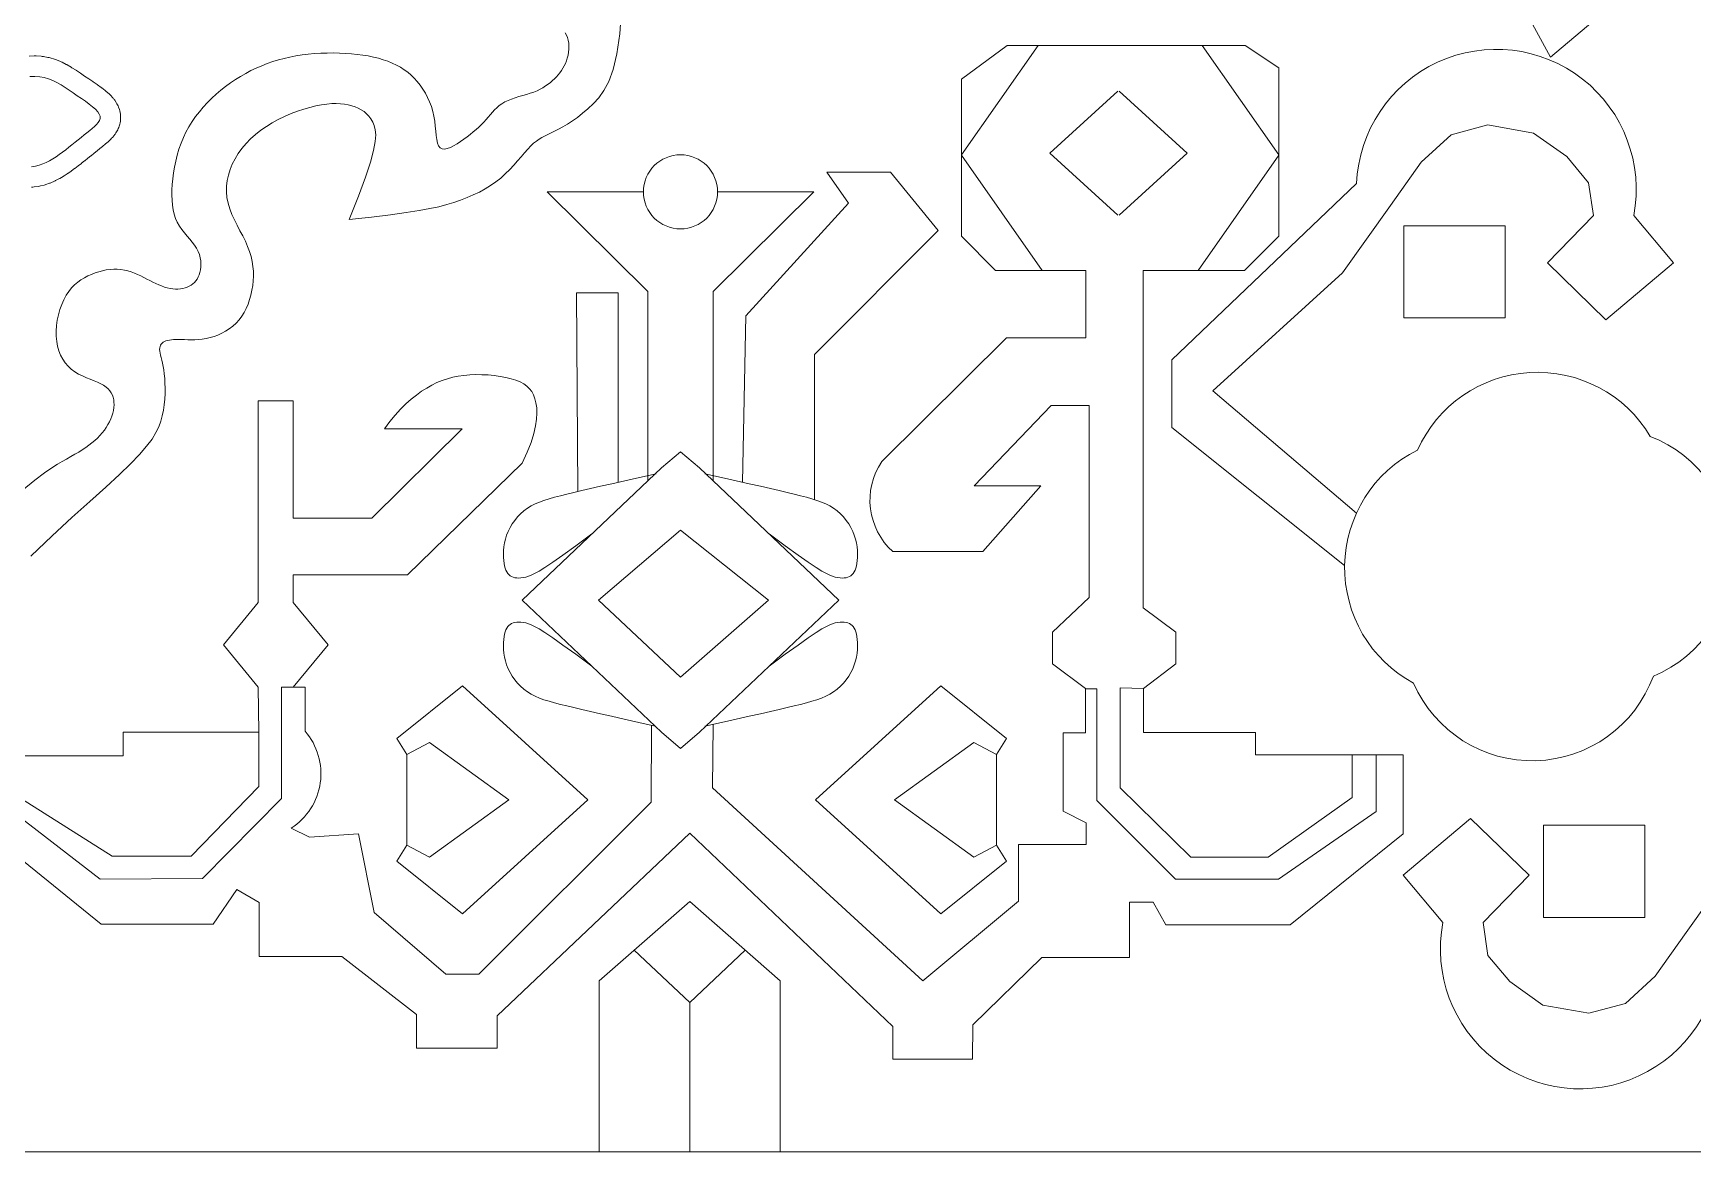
# Model space of a CAD drawing. Header units: inches. Extents: x -813 to 82, y -70 to 268.
# Drawn here: x -65.69 to -42.58, y 123.94 to 139.52 of the extents above; entities that cross this region are included whole.
import ezdxf

# ---------------------------------------------------------------- set-up
doc = ezdxf.new("R2010")
doc.units = ezdxf.units.IN
doc.header["$MEASUREMENT"] = 0
for name, color, linetype, lineweight, true_color in [('Blue', 7, 'Continuous', 0, 0x1081b2), ('Brown', 7, 'Continuous', 0, 0x653e10), ('Cream', 7, 'Continuous', 0, 0xbdbc8f), ('Grey', 7, 'Continuous', 0, 0x58676a), ('Layak Architect', 1, 'Continuous', 5, 0xff0000), ('Pink', 7, 'Continuous', 0, 0xf3b0d0), ('White', 7, 'Continuous', 0, 0xffffff)]:
    doc.layers.add(name, color=color, linetype=linetype, lineweight=lineweight, true_color=true_color)
doc.layers.add('Rugs', color=201, linetype='Continuous')

# ---------------------------------------------------------------- blocks, each defined once
blk = doc.blocks.new('C3')
at = {"layer": 'Blue'}
blk.add_line((1147.89, 2607.13), (1122.32, 2580.03), dxfattribs=at)
for points in [[(1106.34, 3073.87), (1061.34, 3073.87), (1061.34, 3024.35), (1106.34, 3024.35)], [(813.41, 3005.64), (768.41, 3005.64), (768.41, 2956.12), (813.41, 2956.12)]]:
    blk.add_lwpolyline(points, close=True, dxfattribs=at)
for points in [[(732.81, 2850.24), (702.48, 2817)], [(732.81, 2850.24), (763.15, 2817)], [(732.81, 2783.16), (702.48, 2816.4)], [(732.81, 2783.16), (763.15, 2816.4)], [(902.14, 2668.11), (831.18, 2668.11), (770.7, 2728.5), (742.07, 2705.22), (742.07, 2674.21), (757.23, 2684.79), (812.43, 2634.59), (893.71, 2633.01)], [(951.25, 2645.71), (988.95, 2602.63), (951.25, 2562.55), (917.13, 2602.63), (951.25, 2645.71)], [(1220.92, 2562.89), (1137.3, 2562.89), (1098.66, 2607.13)]]:
    blk.add_lwpolyline(points, dxfattribs=at)
blk.add_lwpolyline([(749.45, 2285.52, 0.033999), (749.36, 2286.87), (749.11, 2288.8, 0.029168), (748.89, 2289.94), (748.43, 2291.75, 0.022088), (748.18, 2292.6), (747.57, 2294.34, 0.01868), (747.3, 2295.03), (746.56, 2296.72, 0.016254), (746.28, 2297.31), (745.43, 2298.96, 0.013719), (745.17, 2299.44), (744.22, 2301.05, 0.011177), (743.98, 2301.43), (742.96, 2303.01, 0.008694), (742.76, 2303.3), (741.67, 2304.87, 0.006296), (741.52, 2305.07), (740.38, 2306.62, 0.003989), (740.28, 2306.75), (739.1, 2308.3, 0.002077), (739.05, 2308.36), (737.85, 2309.91, 0.001492), (737.81, 2309.96), (736.6, 2311.5, 0.001257), (736.57, 2311.54), (735.36, 2313.06, 0.001042), (735.33, 2313.1), (734.13, 2314.6, 0.000839), (734.11, 2314.63), (732.92, 2316.1, 0.000642), (732.9, 2316.12), (731.74, 2317.55, 0.000442), (731.73, 2317.57), (730.61, 2318.95), (729.52, 2320.29, 0.001024), (729.49, 2320.32), (728.46, 2321.57, 0.006385), (728.29, 2321.77), (727.3, 2322.92, 0.014467), (726.91, 2323.35), (725.94, 2324.34, 0.025543), (725.19, 2325.04), (724.23, 2325.85, 0.041072), (722.89, 2326.79), (721.92, 2327.37, 0.060896), (719.69, 2328.34), (718.7, 2328.63, 0.078182), (715.62, 2329.05), (714.59, 2329.03, 0.079892), (711.47, 2328.45), (710.38, 2328.07, 0.06296), (708.14, 2326.94), (707, 2326.17, 0.039078), (705.78, 2325.2), (704.57, 2324.08, 0.023897), (703.9, 2323.4), (702.65, 2321.99, 0.015107), (702.26, 2321.52), (700.97, 2319.88, 0.009586), (700.74, 2319.57), (699.41, 2317.75, 0.005772), (699.28, 2317.56), (697.94, 2315.61, 0.002846), (697.87, 2315.52), (696.51, 2313.5, 0.000323), (696.51, 2313.49), (695.15, 2311.48), (693.81, 2309.5, 0.001791), (693.77, 2309.45), (692.46, 2307.48, 0.005914), (692.33, 2307.28), (691.08, 2305.32, 0.01027), (690.87, 2304.96), (689.73, 2302.99, 0.014823), (689.45, 2302.47), (688.44, 2300.46, 0.019434), (688.12, 2299.75), (687.27, 2297.68, 0.02381), (686.96, 2296.79), (686.32, 2294.65, 0.027493), (686.06, 2293.58), (685.65, 2291.36, 0.028895), (685.5, 2290.21), (685.35, 2287.88, 0.025128), (685.33, 2286.87), (685.41, 2284.44, 0.020501)], format="xyb", dxfattribs=at)
at = {"layer": 'Brown'}
for points in [[(897.66, 2280.95), (892.64, 2287.14), (889.07, 2291.84), (886.59, 2295.41), (884.87, 2298.19), (883.55, 2300.52), (882.34, 2302.68), (881.17, 2304.75), (880.04, 2306.71), (878.93, 2308.58), (877.83, 2310.34), (876.72, 2312.01), (875.6, 2313.59), (874.46, 2315.08), (873.27, 2316.47), (872.06, 2317.77), (870.8, 2318.98), (869.52, 2320.1), (868.21, 2321.12), (866.88, 2322.04), (865.52, 2322.87), (864.14, 2323.61), (862.75, 2324.24), (861.35, 2324.78), (859.95, 2325.21), (858.57, 2325.53), (857.2, 2325.75), (855.87, 2325.85), (854.58, 2325.83), (853.34, 2325.7), (852.17, 2325.44), (851.05, 2325.05), (849.99, 2324.51), (848.99, 2323.83), (848.04, 2322.98), (847.15, 2321.97), (846.31, 2320.77), (845.53, 2319.38), (844.8, 2317.81), (844.08, 2316.08), (843.35, 2314.24), (842.58, 2312.34), (841.74, 2310.42), (840.79, 2308.52), (839.71, 2306.69), (838.46, 2304.98), (837.01, 2303.42), (835.38, 2302.03), (833.57, 2300.81), (831.6, 2299.77), (829.49, 2298.93), (827.23, 2298.28), (824.85, 2297.83), (822.36, 2297.59), (819.77, 2297.57), (817.12, 2297.76), (814.45, 2298.14), (811.81, 2298.69), (809.24, 2299.42), (806.77, 2300.29), (804.45, 2301.31), (802.32, 2302.46), (800.42, 2303.72), (798.73, 2305.09), (797.23, 2306.55), (795.92, 2308.09), (794.76, 2309.7), (793.75, 2311.37), (792.86, 2313.1), (792.08, 2314.86), (791.4, 2316.64), (790.81, 2318.45), (790.32, 2320.27), (789.94, 2322.09), (789.69, 2323.9), (789.55, 2325.7), (789.55, 2327.47), (789.69, 2329.21), (789.96, 2330.91), (790.37, 2332.57), (790.88, 2334.2), (791.48, 2335.8), (792.14, 2337.36), (792.86, 2338.9), (793.6, 2340.42), (794.36, 2341.92), (795.11, 2343.4), (795.83, 2344.86), (796.52, 2346.3), (797.17, 2347.72), (797.75, 2349.13), (798.26, 2350.51), (798.68, 2351.87), (799, 2353.21), (799.21, 2354.53), (799.31, 2355.82), (799.31, 2357.08), (799.2, 2358.3), (799.01, 2359.47), (798.72, 2360.59), (798.34, 2361.64), (797.88, 2362.64), (797.35, 2363.56), (796.73, 2364.41), (796.02, 2365.18), (795.23, 2365.87), (794.35, 2366.48), (793.37, 2367.01), (792.29, 2367.46), (791.11, 2367.82), (789.83, 2368.09), (788.45, 2368.25), (787.01, 2368.3), (785.52, 2368.21), (783.98, 2367.97), (782.43, 2367.57), (780.88, 2366.99), (779.35, 2366.22), (777.85, 2365.24), (776.36, 2364.11), (774.86, 2362.87), (773.34, 2361.57), (771.78, 2360.26), (770.15, 2358.99), (768.45, 2357.81), (766.64, 2356.78), (764.71, 2355.93), (762.67, 2355.26), (760.51, 2354.75), (758.24, 2354.41), (755.86, 2354.2), (753.38, 2354.13), (750.8, 2354.18), (748.12, 2354.34), (745.35, 2354.6), (742.51, 2354.96), (739.62, 2355.43), (736.7, 2356.02), (733.78, 2356.74), (730.89, 2357.59), (728.03, 2358.58), (725.24, 2359.72), (722.54, 2361.01), (719.92, 2362.45), (717.39, 2364.02), (714.95, 2365.72), (712.6, 2367.54), (710.33, 2369.46), (708.15, 2371.49), (706.05, 2373.59), (704.03, 2375.78), (702.1, 2378.04), (700.27, 2380.37), (698.52, 2382.76), (696.87, 2385.2), (695.31, 2387.68), (693.85, 2390.21), (692.5, 2392.78), (691.25, 2395.38), (690.1, 2398.01), (689.05, 2400.67), (688.11, 2403.39), (687.26, 2406.14), (686.51, 2408.95), (685.86, 2411.81), (685.31, 2414.74), (684.85, 2417.72), (684.48, 2420.75), (684.2, 2423.81), (684.01, 2426.88), (683.91, 2429.95), (683.88, 2433), (683.94, 2436.01), (684.07, 2438.97), (684.27, 2441.86), (684.55, 2444.67), (684.91, 2447.4), (685.35, 2450.04), (685.87, 2452.6), (686.48, 2455.06), (687.17, 2457.41), (687.96, 2459.67), (688.83, 2461.81), (689.8, 2463.84), (690.87, 2465.77), (692.05, 2467.61), (693.34, 2469.35), (694.74, 2471), (696.26, 2472.56), (697.9, 2474.04), (699.67, 2475.45), (701.55, 2476.76), (703.55, 2477.98), (705.64, 2479.08), (707.83, 2480.06), (710.09, 2480.91), (712.43, 2481.61), (714.82, 2482.16), (717.27, 2482.56), (719.69, 2482.84), (722.04, 2483.06), (724.25, 2483.27), (726.24, 2483.53), (727.96, 2483.89), (729.33, 2484.41), (730.29, 2485.14), (730.81, 2486.11), (730.9, 2487.3), (730.64, 2488.67), (730.08, 2490.18), (729.28, 2491.79), (728.3, 2493.46), (727.2, 2495.13), (726.03, 2496.78), (724.84, 2498.37), (723.66, 2499.9), (722.46, 2501.35), (721.27, 2502.74), (720.07, 2504.07), (718.86, 2505.33), (717.65, 2506.52), (716.44, 2507.65), (715.23, 2508.72), (714.03, 2509.75), (712.86, 2510.78), (711.72, 2511.82), (710.63, 2512.92), (709.61, 2514.1), (708.67, 2515.38), (707.82, 2516.8), (707.06, 2518.38), (706.4, 2520.08), (705.79, 2521.87), (705.22, 2523.72), (704.68, 2525.59), (704.14, 2527.45), (703.58, 2529.25), (702.98, 2530.97), (702.32, 2532.57), (701.6, 2534.06), (700.84, 2535.44), (700.02, 2536.73), (699.18, 2537.92), (698.29, 2539.05), (697.38, 2540.1), (696.45, 2541.09), (695.5, 2542.03), (694.53, 2542.91), (693.52, 2543.74), (692.48, 2544.51), (691.38, 2545.21), (690.23, 2545.85), (689.02, 2546.42), (687.73, 2546.92), (686.36, 2547.34), (684.94, 2547.68), (683.48, 2547.93), (682.01, 2548.07), (680.54, 2548.09), (679.09, 2548), (677.7, 2547.77), (676.37, 2547.4), (675.13, 2546.89), (673.98, 2546.21)], [(961.61, 3108.46), (1023.27, 3180.81), (1080.89, 3117.39), (1113.79, 3094.02), (1135.04, 3078.92), (1148.38, 3064.36), (1153.19, 3046.47), (1149.21, 3024.06), (1137.73, 3007.8), (1124.9, 2997.17), (1108.9, 2994.86)], [(763.35, 3048.67), (786.48, 3026.2), (814.27, 3054.82), (786.48, 3087.84), (763.35, 3068.37)], [(908.82, 2932.92), (848.99, 2862.72), (791.36, 2926.13), (758.46, 2949.51), (737.21, 2964.61), (723.87, 2979.17), (719.07, 2997.06), (723.04, 3019.46), (734.52, 3035.73), (747.35, 3046.35), (763.35, 3048.67)], [(1108.9, 2994.86), (1085.77, 3017.32), (1057.98, 2988.7), (1085.77, 2955.68), (1108.9, 2975.15)], [(662.2, 2573.82), (674.46, 2572.92), (684.23, 2571.53), (691.88, 2569.72), (697.77, 2567.59), (702.29, 2565.21), (705.78, 2562.67), (708.62, 2560.05), (711.12, 2557.42), (713.35, 2554.83), (715.34, 2552.28), (717.09, 2549.81), (718.62, 2547.44), (719.96, 2545.18), (721.12, 2543.07), (722.12, 2541.13), (722.98, 2539.37), (723.75, 2537.76), (724.48, 2536.27), (725.22, 2534.87), (726.02, 2533.53), (726.94, 2532.2), (728.02, 2530.87), (729.32, 2529.48), (730.87, 2528.01), (732.63, 2526.46), (734.57, 2524.8), (736.62, 2523.04), (738.74, 2521.17), (740.88, 2519.18), (742.98, 2517.05), (745, 2514.79), (746.9, 2512.39), (748.67, 2509.84), (750.31, 2507.16), (751.85, 2504.35), (753.27, 2501.41), (754.59, 2498.34), (755.82, 2495.16), (756.96, 2491.86), (758.01, 2488.41), (759.01, 2484.6), (759.97, 2480.2), (760.94, 2474.96), (761.92, 2468.63), (762.96, 2460.97), (764.06, 2451.73), (765.28, 2440.68), (753.83, 2445.29), (744.58, 2448.74), (737.24, 2451.16), (731.54, 2452.7), (727.19, 2453.51), (723.9, 2453.72), (721.4, 2453.49), (719.39, 2452.96), (717.65, 2452.24), (716.1, 2451.38), (714.74, 2450.38), (713.55, 2449.25), (712.52, 2448), (711.62, 2446.64), (710.86, 2445.18), (710.21, 2443.64), (709.65, 2442.01), (709.21, 2440.3), (708.88, 2438.47), (708.67, 2436.53), (708.59, 2434.45), (708.65, 2432.22), (708.87, 2429.83), (709.24, 2427.25), (709.77, 2424.49), (710.47, 2421.58), (711.33, 2418.56), (712.35, 2415.46), (713.53, 2412.33), (714.86, 2409.2), (716.34, 2406.13), (717.98, 2403.14), (719.76, 2400.28), (721.69, 2397.56), (723.74, 2394.99), (725.91, 2392.59), (728.19, 2390.38), (730.56, 2388.37), (733.02, 2386.56), (735.56, 2384.99), (738.17, 2383.65), (740.83, 2382.55), (743.54, 2381.72), (746.28, 2381.14), (749.04, 2380.83), (751.81, 2380.79), (754.58, 2381.04), (757.34, 2381.58), (760.07, 2382.4), (762.78, 2383.46), (765.46, 2384.68), (768.11, 2386.01), (770.73, 2387.39), (773.32, 2388.75), (775.88, 2390.02), (778.4, 2391.15), (780.88, 2392.08), (783.34, 2392.82), (785.76, 2393.36), (788.16, 2393.73), (790.53, 2393.93), (792.89, 2393.97), (795.23, 2393.86), (797.56, 2393.62), (799.88, 2393.25), (802.17, 2392.75), (804.41, 2392.13), (806.59, 2391.36), (808.69, 2390.47), (810.7, 2389.43), (812.59, 2388.25), (814.35, 2386.93), (815.95, 2385.47), (817.41, 2383.88), (818.72, 2382.18), (819.88, 2380.4), (820.89, 2378.55), (821.74, 2376.65), (822.45, 2374.73), (823.01, 2372.8), (823.43, 2370.89), (823.72, 2369), (823.9, 2367.14), (824, 2365.34), (824.03, 2363.59), (824.02, 2361.92), (823.99, 2360.33), (823.95, 2358.84), (823.94, 2357.45), (823.95, 2356.17), (823.99, 2354.99), (824.08, 2353.91), (824.2, 2352.92), (824.37, 2352.04), (824.6, 2351.24), (824.89, 2350.53), (825.25, 2349.92), (825.67, 2349.39), (826.16, 2348.95), (826.72, 2348.61), (827.36, 2348.35), (828.06, 2348.2), (828.84, 2348.14), (829.69, 2348.18), (830.62, 2348.32), (831.65, 2348.54), (832.78, 2348.82), (834.05, 2349.14), (835.46, 2349.48), (837.04, 2349.82), (838.8, 2350.13), (840.76, 2350.41), (842.92, 2350.62), (845.28, 2350.76), (847.77, 2350.82), (850.38, 2350.78), (853.07, 2350.64), (855.79, 2350.38), (858.52, 2349.99), (861.22, 2349.45), (863.88, 2348.75), (866.58, 2347.77), (869.44, 2346.36), (872.56, 2344.41), (876.06, 2341.77), (880.06, 2338.33), (884.65, 2333.93), (889.96, 2328.45), (896.08, 2321.81), (903.07, 2314.05), (910.98, 2305.29), (919.85, 2295.63), (929.74, 2285.17)], [(747.65, 2932.98), (833.78, 2842.76), (866.96, 2842.76), (934.38, 2927.15)]]:
    blk.add_lwpolyline(points, dxfattribs=at)
for centre, start, end in [((1121.81, 3042.26), 259.11185, 87.65883), ((750.44, 3001.26), 79.11185, 267.65883)]:
    blk.add_arc(centre, 68.34, start, end, dxfattribs=at)
at = {"layer": 'Cream'}
for points in [[(1048.92, 2707.15), (1020.91, 2745.89), (1026.78, 2757.05), (1048.92, 2757.05)], [(1048.92, 2707.15), (1076.92, 2745.89), (1071.05, 2757.05), (1048.92, 2757.05)], [(1048.92, 2518.82), (1020.91, 2480.08), (1026.78, 2468.93), (1048.92, 2468.93)], [(1048.92, 2518.82), (1076.92, 2480.08), (1071.05, 2468.93), (1048.92, 2468.93)]]:
    blk.add_lwpolyline(points, dxfattribs=at)
at = {"layer": 'Grey'}
for points in [[(790.2, 2828.67), (790.2, 2878.14), (773.41, 2895.01), (691.18, 2895.01), (680.15, 2878.5), (680.15, 2762.28), (696.73, 2740), (773.42, 2740), (790.2, 2756.48), (790.2, 2800.63)], [(893.05, 2618.64), (893.05, 2618.64), (800.47, 2618.64), (751.8, 2667.82), (751.76, 2620.75)], [(1147.89, 2607.13), (1220.92, 2607.13)], [(893.05, 2586.63), (893.05, 2586.63), (800.47, 2586.63), (751.8, 2537.45), (751.76, 2584.52)], [(952.51, 2413.43), (973.21, 2430.45)], [(993.91, 2413.43), (973.21, 2430.45)], [(952.51, 2396.36), (973.21, 2379.34)], [(993.91, 2396.36), (973.21, 2379.34)]]:
    blk.add_lwpolyline(points, dxfattribs=at)
at = {"layer": 'Layak Architect'}
for points in [[(0, 4169.48), (1220.92, 4169.48), (1220.92, 2250.04)], [(1099.12, 2396.72), (1125.44, 2396.72), (1125.44, 2437.1), (1153.88, 2473.68), (1170.32, 2473.68), (1170.32, 2513.14), (1154.51, 2513.14), (1065.26, 2607.28), (1159.65, 2706.32), (1175.61, 2706.32), (1175.61, 2745.28), (1158.88, 2745.44), (1125.88, 2779.19), (1125.88, 2821.99), (1098.89, 2821.99), (1098.89, 2833.54), (1109.91, 2839.78), (1109.91, 2900.59), (1065.44, 2955.68), (1026.9, 2955.68), (1026.9, 2883.66), (1016.07, 2883.66), (1016.07, 2828.88), (994.43, 2828.88), (982.44, 2844.71), (967.02, 2844.71), (955.03, 2828.67), (790.2, 2828.67)], [(1026.9, 2948.86), (1026.9, 2942.56), (1054.63, 2942.56), (1087.62, 2894.81), (1087.62, 2844.46), (1049.29, 2806.01), (994.6, 2806.01), (994.6, 2800.52)], [(1026.9, 2930.87), (1047.8, 2930.87), (1076.84, 2889.75), (1076.84, 2851.93), (1042.97, 2817.53), (994.19, 2817.53), (994.43, 2828.88)], [(680.15, 2857.52), (733.73, 2894.95)], [(790.2, 2855.62), (733.9, 2894.95)], [(790.2, 2800.63), (823.08, 2800.63), (823.08, 2761.89), (883.6, 2700.98)], [(895.4, 2746.16), (856.17, 2783.81), (856.17, 2802.3), (949.96, 2802.3), (967.02, 2784.33), (982.44, 2784.33), (994.43, 2800.52), (1016.11, 2800.52), (1016.11, 2789.67), (1054.42, 2789.67), (1060.13, 2800.84), (1070.77, 2800.84), (1070.77, 2767.79), (1098.43, 2767.79), (1137.44, 2721.03), (1043.08, 2618.31), (1012.03, 2618.62)], [(680.15, 2777.41), (733.73, 2739.98)], [(790.2, 2779.31), (733.9, 2739.98)], [(927.61, 2706.42), (927.61, 2750.32), (895.4, 2778.7), (895.4, 2746.16)], [(1048.92, 2668.63), (993.2, 2729.83), (1018.98, 2761.95), (1026.78, 2757.05)], [(1048.92, 2668.63), (1104.63, 2729.83), (1078.85, 2761.95), (1071.05, 2757.05)], [(886.61, 2611.85), (951.25, 2679.98)], [(1015.88, 2611.85), (951.25, 2679.98)], [(878.76, 2602.63), (886.61, 2611.85)], [(1023.73, 2602.63), (1015.88, 2611.85)], [(878.76, 2602.63), (886.61, 2593.42)], [(1023.73, 2602.63), (1015.88, 2593.42)], [(886.61, 2593.42), (951.25, 2525.29)], [(1015.88, 2593.42), (951.25, 2525.29)], [(1062.75, 2412.39), (1067.13, 2421.37), (1065.5, 2445.26), (1103.98, 2452.9), (1134.1, 2487.98), (1134.1, 2504.09), (1050.12, 2588.36), (1012.45, 2588.54)], [(893.71, 2572.26), (801.13, 2572.26), (801.13, 2551.8), (898.23, 2552.47)], [(1048.92, 2557.34), (993.2, 2496.14), (1018.98, 2464.02), (1026.78, 2468.93)], [(1048.92, 2557.34), (1104.63, 2496.14), (1078.85, 2464.02), (1071.05, 2468.93)], [(938.91, 2413.43), (938.91, 2469.3), (884.35, 2525.22), (878.98, 2527.71), (874.19, 2529.61), (869.92, 2530.98), (866.15, 2531.87), (862.81, 2532.36), (859.85, 2532.51), (857.24, 2532.38), (854.93, 2532.03), (852.86, 2531.52), (851.02, 2530.84), (849.39, 2529.98), (847.95, 2528.91), (846.69, 2527.62), (845.59, 2526.09), (844.63, 2524.31), (843.79, 2522.25), (843.06, 2519.91), (842.44, 2517.33), (841.93, 2514.56), (841.54, 2511.66), (841.26, 2508.66), (841.12, 2505.62), (841.1, 2502.6), (841.21, 2499.65), (841.46, 2496.79), (841.86, 2494.03), (842.4, 2491.36), (843.11, 2488.75), (843.97, 2486.19), (845.01, 2483.66), (846.24, 2481.16), (847.65, 2478.65), (849.25, 2476.14), (851.07, 2473.61), (853.13, 2471.06), (855.44, 2468.5), (858.02, 2465.91), (860.89, 2463.3), (864.07, 2460.67), (867.59, 2458.01)], [(911.23, 2413.43), (911.23, 2451.78), (867.59, 2495.97), (867.59, 2458.01)], [(1027.35, 2275.39), (1054.03, 2275.39), (1087.63, 2319.13), (1087.4, 2369.15), (1048.21, 2407.68), (993.91, 2407.68), (993.91, 2419.18), (1015.35, 2419.18)], [(911.23, 2413.43), (853.94, 2413.43), (853.94, 2396.36), (952.51, 2396.36)], [(952.51, 2413.43), (938.91, 2413.43)], [(1015.85, 2396.59), (993.91, 2396.36)], [(1099.12, 2396.72), (1092.7, 2385.85), (1109.65, 2374.27), (1109.65, 2319.55), (1059.9, 2258.23), (1027.35, 2258.23), (1027.35, 2330.31), (1015.85, 2330.31), (1015.85, 2396.59), (1042.4, 2396.59), (1076.45, 2363.49), (1076.45, 2324.91), (1048.36, 2280.7), (1027.35, 2280.19)], [(739.45, 2285.56), (739.2, 2287.49), (738.74, 2289.29), (738.13, 2291.04), (737.39, 2292.73), (736.54, 2294.37), (735.6, 2295.99), (734.57, 2297.57), (733.47, 2299.13), (732.33, 2300.68), (731.15, 2302.23), (729.95, 2303.78), (728.74, 2305.32), (727.53, 2306.85), (726.32, 2308.35), (725.14, 2309.82), (723.97, 2311.26), (722.85, 2312.64), (721.77, 2313.97), (720.73, 2315.23), (719.74, 2316.38), (718.77, 2317.37), (717.8, 2318.18), (716.83, 2318.76), (715.84, 2319.05), (714.81, 2319.03), (713.73, 2318.64), (712.58, 2317.87), (711.38, 2316.75), (710.13, 2315.34), (708.83, 2313.7), (707.51, 2311.87), (706.16, 2309.93), (704.8, 2307.91), (703.44, 2305.88), (702.09, 2303.89), (700.77, 2301.92), (699.53, 2299.96), (698.38, 2297.98), (697.37, 2295.97), (696.53, 2293.91), (695.89, 2291.77), (695.48, 2289.55), (695.33, 2287.21), (695.41, 2284.78)]]:
    blk.add_lwpolyline(points, dxfattribs=at)
blk.add_lwpolyline([(597.27, 2906.08), (614.46, 2918.44), (614.46, 2949.8), (652.76, 2949.8), (652.76, 2933.59), (664.38, 2933.59), (664.38, 3015.99), (685.96, 3027.67), (658.05, 3060.87), (628.58, 3060.87), (597.27, 3022.33), (565.96, 3060.87), (536.49, 3060.87), (508.58, 3027.67), (530.15, 3015.99), (530.15, 2933.59), (541.77, 2933.59), (541.77, 2949.8), (580.07, 2949.8), (580.07, 2918.44)], close=True, dxfattribs=at)
blk.add_circle((751.75, 2602.63), 18.11, dxfattribs=at)
for centre, radius, start, end in [((930.18, 3053.7), 63.15, 22.63545, 158.84446), ((904.11, 3021.34), 64.18, 120.76133, 245.96209), ((966.65, 3018.74), 63.15, 293.58316, 69.79216), ((935.42, 2991.32), 64.18, 206.46555, 331.66628), ((902.47, 2729.01), 33.8, 236.05022, 318.0443), ((1036.12, 2395.34), 31.62, 32.632, 131.0545)]:
    blk.add_arc(centre, radius, start, end, dxfattribs=at)
at = {"layer": 'Pink'}
blk.add_line((1147.89, 2607.13), (1122.32, 2634.22), dxfattribs=at)
blk.add_lwpolyline([(1220.92, 2651.36), (1137.3, 2651.36), (1098.66, 2607.13)], dxfattribs=at)
at = {"layer": 'White'}
for points in [[(918.93, 2645.92), (924.71, 2653.8), (929.26, 2660.11), (932.74, 2665.06), (935.31, 2668.86), (937.12, 2671.74), (938.34, 2673.9), (939.13, 2675.56), (939.65, 2676.94), (940.03, 2678.22), (940.29, 2679.43), (940.45, 2680.58), (940.51, 2681.65), (940.46, 2682.65), (940.32, 2683.58), (940.09, 2684.43), (939.76, 2685.2), (939.35, 2685.89), (938.84, 2686.51), (938.24, 2687.06), (937.52, 2687.54), (936.68, 2687.95), (935.71, 2688.3), (934.6, 2688.59), (933.35, 2688.83), (931.95, 2689.01), (930.41, 2689.12), (928.77, 2689.15), (927.03, 2689.09), (925.22, 2688.91), (923.36, 2688.61), (921.48, 2688.17), (919.58, 2687.57), (917.7, 2686.81), (915.85, 2685.89), (914.05, 2684.81), (912.31, 2683.59), (910.66, 2682.24), (909.11, 2680.75), (907.69, 2679.15), (906.4, 2677.44), (905.26, 2675.62), (904.25, 2673.68), (903.35, 2671.59), (902.53, 2669.33), (901.75, 2666.88), (901.01, 2664.22), (900.27, 2661.32), (899.5, 2658.16), (898.68, 2654.71), (897.79, 2650.88), (896.79, 2646.58), (895.68, 2641.71), (894.42, 2636.16), (893, 2629.85), (891.38, 2622.68), (889.55, 2614.55)], [(983.56, 2645.92), (977.78, 2653.8), (973.23, 2660.11), (969.76, 2665.06), (967.19, 2668.86), (965.37, 2671.74), (964.15, 2673.9), (963.36, 2675.56), (962.84, 2676.94), (962.47, 2678.22), (962.2, 2679.43), (962.04, 2680.58), (961.99, 2681.65), (962.03, 2682.65), (962.17, 2683.58), (962.41, 2684.43), (962.73, 2685.2), (963.14, 2685.89), (963.65, 2686.51), (964.26, 2687.06), (964.98, 2687.54), (965.82, 2687.95), (966.79, 2688.3), (967.89, 2688.59), (969.15, 2688.83), (970.55, 2689.01), (972.08, 2689.12), (973.73, 2689.15), (975.46, 2689.09), (977.27, 2688.91), (979.13, 2688.61), (981.02, 2688.17), (982.91, 2687.57), (984.8, 2686.81), (986.65, 2685.89), (988.45, 2684.81), (990.18, 2683.59), (991.83, 2682.24), (993.38, 2680.75), (994.81, 2679.15), (996.1, 2677.44), (997.23, 2675.62), (998.24, 2673.68), (999.14, 2671.59), (999.97, 2669.33), (1000.74, 2666.88), (1001.48, 2664.22), (1002.23, 2661.32), (1003, 2658.16), (1003.81, 2654.71), (1004.71, 2650.88), (1005.7, 2646.58), (1006.81, 2641.71), (1008.07, 2636.16), (1009.49, 2629.85), (1011.11, 2622.68), (1012.94, 2614.55)], [(918.93, 2559.35), (924.71, 2551.47), (929.26, 2545.16), (932.74, 2540.21), (935.31, 2536.4), (937.12, 2533.53), (938.34, 2531.37), (939.13, 2529.71), (939.65, 2528.33), (940.03, 2527.05), (940.29, 2525.83), (940.45, 2524.69), (940.51, 2523.62), (940.46, 2522.62), (940.32, 2521.69), (940.09, 2520.84), (939.76, 2520.07), (939.35, 2519.38), (938.84, 2518.76), (938.24, 2518.21), (937.52, 2517.73), (936.68, 2517.32), (935.71, 2516.97), (934.6, 2516.68), (933.35, 2516.44), (931.95, 2516.26), (930.41, 2516.15), (928.77, 2516.12), (927.03, 2516.18), (925.22, 2516.36), (923.36, 2516.66), (921.48, 2517.1), (919.58, 2517.7), (917.7, 2518.46), (915.85, 2519.38), (914.05, 2520.46), (912.31, 2521.68), (910.66, 2523.03), (909.11, 2524.52), (907.69, 2526.12), (906.4, 2527.83), (905.26, 2529.65), (904.25, 2531.59), (903.35, 2533.68), (902.53, 2535.94), (901.75, 2538.39), (901.01, 2541.05), (900.27, 2543.95), (899.5, 2547.11), (898.68, 2550.56), (897.79, 2554.38), (896.79, 2558.69), (895.68, 2563.56), (894.42, 2569.1), (893, 2575.41), (891.38, 2582.59), (889.55, 2590.72)], [(983.56, 2559.35), (977.78, 2551.47), (973.23, 2545.16), (969.76, 2540.21), (967.19, 2536.4), (965.37, 2533.53), (964.15, 2531.37), (963.36, 2529.71), (962.84, 2528.33), (962.47, 2527.05), (962.2, 2525.83), (962.04, 2524.69), (961.99, 2523.62), (962.03, 2522.62), (962.17, 2521.69), (962.41, 2520.84), (962.73, 2520.07), (963.14, 2519.38), (963.65, 2518.76), (964.26, 2518.21), (964.98, 2517.73), (965.82, 2517.32), (966.79, 2516.97), (967.89, 2516.68), (969.15, 2516.44), (970.55, 2516.26), (972.08, 2516.15), (973.73, 2516.12), (975.46, 2516.18), (977.27, 2516.36), (979.13, 2516.66), (981.02, 2517.1), (982.91, 2517.7), (984.8, 2518.46), (986.65, 2519.38), (988.45, 2520.46), (990.18, 2521.68), (991.83, 2523.03), (993.38, 2524.52), (994.81, 2526.12), (996.1, 2527.83), (997.23, 2529.65), (998.24, 2531.59), (999.14, 2533.68), (999.97, 2535.94), (1000.74, 2538.39), (1001.48, 2541.05), (1002.23, 2543.95), (1003, 2547.11), (1003.81, 2550.56), (1004.71, 2554.38), (1005.69, 2558.66), (1006.8, 2563.5), (1008.04, 2568.98), (1009.45, 2575.19), (1011.03, 2582.24), (1012.83, 2590.2)]]:
    blk.add_lwpolyline(points, dxfattribs=at)

msp = doc.modelspace()

# ---------------------------------------------------------------- block references
at = {"layer": 'Rugs', "xscale": 0.0285, "yscale": 0.0285, "zscale": 0.0285, "rotation": 270}
msp.add_blockref('C3', (-130.84923, 158.73611), dxfattribs=at)

doc.saveas('drawing.dxf')
